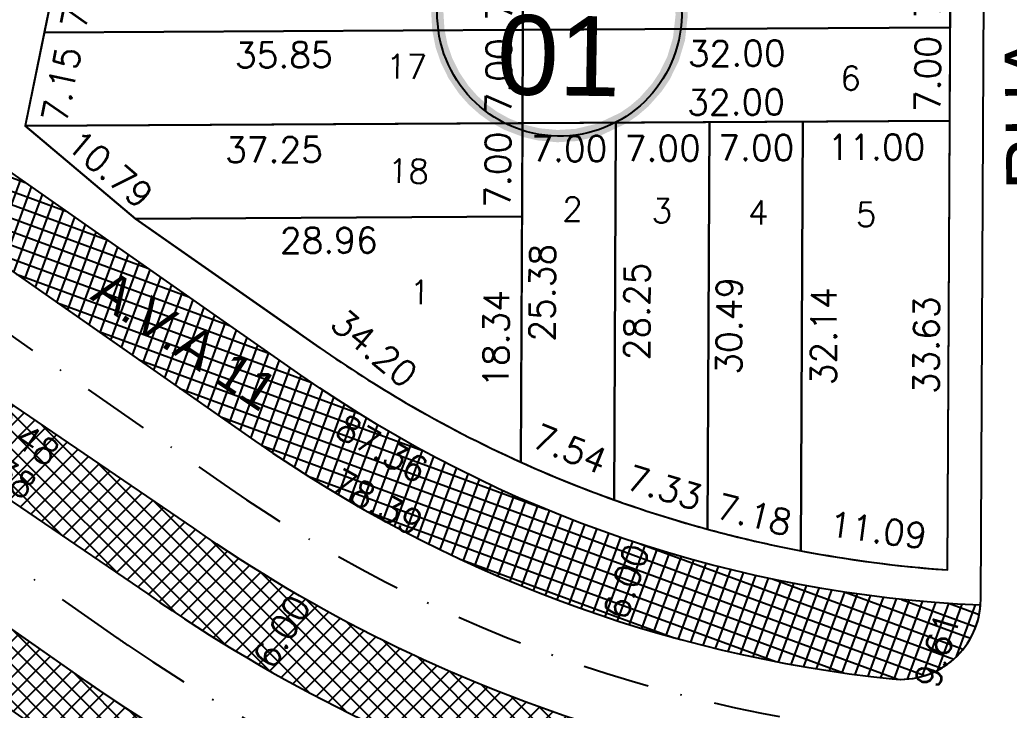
# Model space of a CAD drawing. Header units: millimetres. Extents: x -4430026 to 4783824, y 584 to 9593110.
# Drawn here: x 1673.1 to 1747.2, y 1413.9 to 1465.6 of the extents above; entities that cross this region are included whole.
import ezdxf
from ezdxf.enums import TextEntityAlignment as Align

# ---------------------------------------------------------------- set-up
doc = ezdxf.new("R2010")
doc.units = ezdxf.units.MM
doc.linetypes.add('CONTINUO', pattern=[0])
doc.linetypes.add('DASHDOT', pattern=[1, 0.5, -0.25, 0, -0.25])
for name, color, linetype in [('Bra-Rua Calçadas', 1, 'Continuous'), ('Calçada', 1, 'Continuous'), ('Cota', 8, 'Continuous'), ('EIXO DAS VIAS', 252, 'DASHDOT'), ('Lotes', 2, 'Continuous'), ('Nomes de Ruas', 3, 'Continuous'), ('Numero de lotes', 5, 'Continuous'), ('númeraçãoquadras', 4, 'Continuous'), ('TXT A.VERDES', 7, 'Continuous'), ('Área Verde Alameda etc.', 92, 'Continuous')]:
    doc.layers.add(name, color=color, linetype=linetype)
doc.styles.add('arcad1', font='romans.shx')
doc.styles.add('ARIAL', font='arial.ttf', dxfattribs={"height": 0.25})
doc.styles.add('ROMANS', font='romans.shx')
doc.styles.add('STYLE1', font='sanss___.ttf')
doc.dimstyles.new('BOLA100', dxfattribs={"dimscale": 0, "dimtxt": 1.9, "dimasz": 0.18, "dimexe": 0.18, "dimexo": 0.063, "dimgap": 0, "dimtad": 1, "dimzin": 4, "dimdsep": 46, "dimtxsty": 'ROMANS', "dimcen": 0.09, "dimse1": 1, "dimse2": 1, "dimsd1": 1, "dimsd2": 1, "dimclrt": 256, "dimaunit": 1, "dimadec": 4, "dimazin": 0, "dimtfac": 1.2, "dimtix": 1, "dimtmove": 2, "dimatfit": 3, "dimfxl": 1, "dimtvp": 2, "dimtolj": 1, "dimtzin": 4, "dimarcsym": 0})
pattern_1 = [(44.99999999999992, (-350710.3129513949, -9590084.730252339), (-0.6735192090801856, 0.6735192090801873), []), (134.9999999999999, (-350710.3129513949, -9590084.730252339), (-0.6735192090801873, -0.6735192090801856), [])]

# ---------------------------------------------------------------- blocks, each defined once
blk = doc.blocks.new('*D72')
at = {"layer": 'DEFPOINTS', "color": 0}
for p in [(1710.743519471946, 1464.827762669001), (1742.744834348547, 1465.001116931487), (1742.759991460706, 1462.203103963334)]:
    blk.add_point(p, dxfattribs=at)
at = {"layer": 'Cota', "insert": (1726.754187854275, 1463.066412885628), "char_height": 1.9, "attachment_point": 5, "rotation": 0.3103738515810025, "style": 'ROMANS'}
blk.add_mtext('\\A1;32.00', dxfattribs=at)
blk = doc.blocks.new('*D73')
at = {"layer": 'DEFPOINTS', "color": 0}
for p in [(1710.707514704658, 1457.827464925174), (1717.707802335254, 1457.865386165727), (1717.723424153709, 1454.981588106651)]:
    blk.add_point(p, dxfattribs=at)
at = {"layer": 'Cota', "insert": (1714.21813417026, 1455.912613543909), "char_height": 1.9, "attachment_point": 5, "rotation": 0.3103738515810025, "style": 'ROMANS'}
blk.add_mtext('\\A1;7.00', dxfattribs=at)
blk = doc.blocks.new('*D74')
at = {"layer": 'DEFPOINTS', "color": 0}
for p in [(1717.707802335254, 1457.865386165727), (1724.708089966314, 1457.903307411869), (1724.72371178479, 1455.019509349067)]:
    blk.add_point(p, dxfattribs=at)
at = {"layer": 'Cota', "insert": (1721.218421801093, 1455.950534786323), "char_height": 1.9, "attachment_point": 5, "rotation": 0.3103738515810025, "style": 'ROMANS'}
blk.add_mtext('\\A1;7.00', dxfattribs=at)
blk = doc.blocks.new('*D75')
at = {"layer": 'DEFPOINTS', "color": 0}
for p in [(1724.708089966314, 1457.903307411869), (1731.708377592253, 1457.941228656147), (1731.723999410688, 1455.057430600796)]:
    blk.add_point(p, dxfattribs=at)
at = {"layer": 'Cota', "insert": (1728.218709429558, 1455.988456038066), "char_height": 1.9, "attachment_point": 5, "rotation": 0.3103738515810025, "style": 'ROMANS'}
blk.add_mtext('\\A1;7.00', dxfattribs=at)
blk = doc.blocks.new('*D76')
at = {"layer": 'DEFPOINTS', "color": 0}
for p in [(1731.708377592253, 1457.941228656147), (1742.708829577068, 1458.000819185797), (1742.724451395564, 1455.117021119271)]:
    blk.add_point(p, dxfattribs=at)
at = {"layer": 'Cota', "insert": (1737.219079234994, 1456.037211914148), "char_height": 1.9, "attachment_point": 5, "rotation": 0.3103738515810025, "style": 'ROMANS'}
blk.add_mtext('\\A1;11.00', dxfattribs=at)
blk = doc.blocks.new('*D77')
at = {"layer": 'DEFPOINTS', "color": 0}
for p in [(1742.705897684654, 1458.542048441295), (1710.707514704658, 1457.827464925174), (1742.708829576603, 1458.000819185797)]:
    blk.add_point(p, dxfattribs=at)
at = {"layer": 'Cota', "insert": (1726.700094081034, 1459.405357372438), "char_height": 1.9, "attachment_point": 5, "rotation": 0.31037381994663316, "style": 'ROMANS'}
blk.add_mtext('\\A1;32.00', dxfattribs=at)
blk = doc.blocks.new('*D80')
at = {"layer": 'DEFPOINTS', "color": 0}
for p in [(1674.894780608813, 1464.633566537921), (1710.743519472877, 1464.827762669001), (1710.758347794082, 1462.090444413994)]:
    blk.add_point(p, dxfattribs=at)
at = {"layer": 'Cota', "insert": (1692.82883219447, 1462.943332409909), "char_height": 1.9, "attachment_point": 5, "rotation": 0.31037381582907436, "style": 'ROMANS'}
blk.add_mtext('\\A1;35.85', dxfattribs=at)
blk = doc.blocks.new('*D81')
at = {"layer": 'DEFPOINTS', "color": 0}
for p in [(1673.461643150995, 1457.625700382564), (1710.707514706055, 1457.827464925174), (1710.722876553613, 1454.991657435943)]:
    blk.add_point(p, dxfattribs=at)
at = {"layer": 'Cota', "insert": (1692.094794608329, 1455.840761226092), "char_height": 1.9, "attachment_point": 5, "rotation": 0.3103738263559088, "style": 'ROMANS'}
blk.add_mtext('\\A1;37.25', dxfattribs=at)
blk = doc.blocks.new('*D82')
at = {"layer": 'DEFPOINTS', "color": 0}
for p in [(1681.712207941326, 1450.670291798238), (1710.671509942027, 1450.827167177621), (1710.685862374852, 1448.177698291887)]:
    blk.add_point(p, dxfattribs=at)
at = {"layer": 'Cota', "insert": (1696.201065206827, 1449.04924666365), "char_height": 1.9, "attachment_point": 5, "rotation": 0.3103738214802457, "style": 'ROMANS'}
blk.add_mtext('\\A1;28.96', dxfattribs=at)
blk = doc.blocks.new('*D83')
at = {"layer": 'DEFPOINTS', "color": 0}
for p in [(1709.770642659712, 1450.835938455479), (1710.671509938302, 1450.827167172034), (1710.492902843735, 1432.483068702791)]:
    blk.add_point(p, dxfattribs=at)
at = {"layer": 'Cota', "insert": (1708.731384138846, 1441.673138446056), "char_height": 1.9, "attachment_point": 5, "rotation": 89.44215795768821, "style": 'ROMANS'}
blk.add_mtext('\\A1;18.34', dxfattribs=at)
blk = doc.blocks.new('*D84')
at = {"layer": 'DEFPOINTS', "color": 0}
for p in [(1709.838797925022, 1457.83592317578), (1710.707514705124, 1457.827464925174), (1710.671509940164, 1450.827167177621)]:
    blk.add_point(p, dxfattribs=at)
at = {"layer": 'Cota', "insert": (1708.854765317448, 1454.34518004381), "char_height": 1.9, "attachment_point": 5, "rotation": 89.44215795087526, "style": 'ROMANS'}
blk.add_mtext('\\A1;7.00', dxfattribs=at)
blk = doc.blocks.new('*D85')
at = {"layer": 'DEFPOINTS', "color": 0}
for p in [(1709.906953194639, 1464.835907886619), (1710.743519471946, 1464.827762669001), (1710.707514706055, 1457.827464925174)]:
    blk.add_point(p, dxfattribs=at)
at = {"layer": 'Cota', "insert": (1708.922920587083, 1461.345164756507), "char_height": 1.9, "attachment_point": 5, "rotation": 89.44215795087526, "style": 'ROMANS'}
blk.add_mtext('\\A1;7.00', dxfattribs=at)
blk = doc.blocks.new('*D86')
at = {"layer": 'DEFPOINTS', "color": 0}
for p in [(1709.975108466042, 1471.835892603046), (1710.77952424063, 1471.828060418416), (1710.743519472877, 1464.827762669001)]:
    blk.add_point(p, dxfattribs=at)
at = {"layer": 'Cota', "insert": (1708.991075858458, 1468.345149470131), "char_height": 1.9, "attachment_point": 5, "rotation": 89.44215795087526, "style": 'ROMANS'}
blk.add_mtext('\\A1;7.00', dxfattribs=at)
blk = doc.blocks.new('*D88')
at = {"layer": 'DEFPOINTS', "color": 0}
for p in [(1674.894780608813, 1464.633566537921), (1677.82221998168, 1464.034893143233), (1673.461643150995, 1457.625700382564)]:
    blk.add_point(p, dxfattribs=at)
at = {"layer": 'Cota', "insert": (1676.174914513534, 1460.721299557605), "char_height": 1.9, "attachment_point": 5, "rotation": 78.44214275198344, "style": 'ROMANS'}
blk.add_mtext('\\A1;7.15', dxfattribs=at)
blk = doc.blocks.new('*D89')
at = {"layer": 'DEFPOINTS', "color": 0}
for p in [(1676.327918066165, 1471.641432687689), (1679.255357444703, 1471.042759291541), (1674.894780608813, 1464.633566537921)]:
    blk.add_point(p, dxfattribs=at)
at = {"layer": 'Cota', "insert": (1677.608051976788, 1467.729165708803), "char_height": 1.9, "attachment_point": 5, "rotation": 78.4421427463405, "style": 'ROMANS'}
blk.add_mtext('\\A1;7.15', dxfattribs=at)
blk = doc.blocks.new('*D97')
at = {"layer": 'DEFPOINTS', "color": 0}
for p in [(1741.984090267189, 1458.004546747761), (1742.708829581725, 1458.000819182072), (1742.535840587212, 1424.367092574064)]:
    blk.add_point(p, dxfattribs=at)
at = {"layer": 'Cota', "insert": (1740.947608335206, 1441.192569532446), "char_height": 1.9, "attachment_point": 5, "rotation": 89.70531211109551, "style": 'ROMANS'}
blk.add_mtext('\\A1;33.63', dxfattribs=at)
blk = doc.blocks.new('*D98')
at = {"layer": 'DEFPOINTS', "color": 0}
for p in [(1742.020095036369, 1465.004844499383), (1742.744834349478, 1465.00111693335), (1742.708829581725, 1458.000819183935)]:
    blk.add_point(p, dxfattribs=at)
at = {"layer": 'Cota', "insert": (1741.052105216759, 1461.50958171383), "char_height": 1.9, "attachment_point": 5, "rotation": 89.70531208331552, "style": 'ROMANS'}
blk.add_mtext('\\A1;7.00', dxfattribs=at)
blk = doc.blocks.new('*D99')
at = {"layer": 'DEFPOINTS', "color": 0}
for p in [(1742.056099798176, 1472.005142246947), (1742.780839113506, 1472.001414680903), (1742.744834348547, 1465.001116931487)]:
    blk.add_point(p, dxfattribs=at)
at = {"layer": 'Cota', "insert": (1741.088109978566, 1468.509879461401), "char_height": 1.9, "attachment_point": 5, "rotation": 89.70531208331552, "style": 'ROMANS'}
blk.add_mtext('\\A1;7.00', dxfattribs=at)
blk = doc.blocks.new('*D101')
at = {"layer": 'DEFPOINTS', "color": 0}
for p in [(1731.708377595047, 1457.941228658009), (1734.297394995805, 1457.927912514429), (1731.543068930028, 1425.800766395453)]:
    blk.add_point(p, dxfattribs=at)
at = {"layer": 'Cota', "insert": (1733.264753228571, 1441.862567472011), "char_height": 1.9, "attachment_point": 5, "rotation": 89.70531210074998, "style": 'ROMANS'}
blk.add_mtext('\\A1;32.14', dxfattribs=at)
blk = doc.blocks.new('*D102')
at = {"layer": 'DEFPOINTS', "color": 0}
for p in [(1724.708089967712, 1457.903307411869), (1727.205886009772, 1457.890460449217), (1724.551297477434, 1427.418618364308)]:
    blk.add_point(p, dxfattribs=at)
at = {"layer": 'Cota', "insert": (1726.177502329907, 1442.653002014168), "char_height": 1.9, "attachment_point": 5, "rotation": 89.70531210853565, "style": 'ROMANS'}
blk.add_mtext('\\A1;30.49', dxfattribs=at)
blk = doc.blocks.new('*D103')
at = {"layer": 'DEFPOINTS', "color": 0}
for p in [(1717.70780233665, 1457.865386165727), (1720.300476878399, 1457.852051212676), (1717.562520157533, 1429.618612013806)]:
    blk.add_point(p, dxfattribs=at)
at = {"layer": 'Cota', "insert": (1719.277848354115, 1443.733550225438), "char_height": 1.9, "attachment_point": 5, "rotation": 89.70531210900434, "style": 'ROMANS'}
blk.add_mtext('\\A1;28.25', dxfattribs=at)
blk = doc.blocks.new('*D104')
at = {"layer": 'DEFPOINTS', "color": 0}
for p in [(1710.707514704658, 1457.827464925174), (1713.20469121214, 1457.814621149386), (1710.576964567403, 1432.44499631231)]:
    blk.add_point(p, dxfattribs=at)
at = {"layer": 'Cota', "insert": (1712.189428708786, 1445.128272931533), "char_height": 1.9, "attachment_point": 5, "rotation": 89.70531211770646, "style": 'ROMANS'}
blk.add_mtext('\\A1;25.38', dxfattribs=at)
blk = doc.blocks.new('*D105')
at = {"layer": 'DEFPOINTS', "color": 0}
for p in [(1673.461643152858, 1457.625700384427), (1682.773976249632, 1451.929770390972), (1681.712207941326, 1450.670291798238)]:
    blk.add_point(p, dxfattribs=at)
at = {"layer": 'Cota', "insert": (1679.807537402363, 1454.399228300948), "char_height": 1.9, "attachment_point": 5, "rotation": 319.86837055021545, "style": 'ROMANS'}
blk.add_mtext('\\A1;10.79', dxfattribs=at)
blk = doc.blocks.new('*D4198')
at = {"layer": 'DEFPOINTS', "color": 0}
for p in [(1652.997362383163, 1424.379459051464), (1675.285856740071, 1408.813617399011), (1673.709091567196, 1406.55587108227)]:
    blk.add_point(p, dxfattribs=at)
at = {"layer": 'Cota', "insert": (1663.10878654591, 1415.117654495642), "char_height": 1.9, "attachment_point": 5, "rotation": 325.0703168434239, "style": 'ROMANS'}
blk.add_mtext('\\A1;27.19', dxfattribs=at)
blk = doc.blocks.new('*D7457')
at = {"layer": 'DEFPOINTS', "color": 0}
for p in [(1660.886980124154, 1444.64048292679), (1686.084278766868, 1427.481619704563), (1684.747208828132, 1425.518170837573)]:
    blk.add_point(p, dxfattribs=at)
at = {"layer": 'Cota', "insert": (1672.683280253843, 1434.882824533612), "char_height": 1.9, "attachment_point": 5, "rotation": 325.74590911509273, "style": 'ROMANS'}
blk.add_mtext('\\A1;30.48', dxfattribs=at)
blk = doc.blocks.new('*D7458')
at = {"layer": 'DEFPOINTS', "color": 0}
for p in [(1657.532671197654, 1439.663350919311), (1682.985658166517, 1423.06223519575), (1682.646510766224, 1422.564125305091)]:
    blk.add_point(p, dxfattribs=at)
at = {"layer": 'Cota', "insert": (1670.963399237001, 1432.397110869916), "char_height": 1.9, "attachment_point": 5, "rotation": 325.7502791995325, "style": 'ROMANS'}
blk.add_mtext('\\A1;30.38', dxfattribs=at)
blk = doc.blocks.new('*D7475')
at = {"layer": 'DEFPOINTS', "color": 0}
for p in [(1693.749955696723, 1422.581684959712), (1694.996587607539, 1421.855638392108), (1690.730315529187, 1417.39692139219)]:
    blk.add_point(p, dxfattribs=at)
at = {"layer": 'Cota', "insert": (1692.665846625495, 1419.74136630159), "char_height": 1.9, "attachment_point": 5, "rotation": 59.783198826567116, "style": 'ROMANS'}
blk.add_mtext('\\A1;6.00', dxfattribs=at)
blk = doc.blocks.new('*D7387')
at = {"layer": 'DEFPOINTS', "color": 0}
for p in [(1648.958582157606, 1430.253261253286), (1649.210665437035, 1430.613849671441), (1675.248503335622, 1411.874275093947)]:
    blk.add_point(p, dxfattribs=at)
at = {"layer": 'Cota', "insert": (1662.899938935801, 1422.202960121348), "char_height": 1.9, "attachment_point": 5, "rotation": 325.04303848659004, "style": 'ROMANS'}
blk.add_mtext('\\A1;32.08', dxfattribs=at)
blk = doc.blocks.new('*D7388')
at = {"layer": 'DEFPOINTS', "color": 0}
for p in [(1655.081035918427, 1432.073786839891), (1653.816124627287, 1430.264416867556), (1678.062820094974, 1416.007466109518)]:
    blk.add_point(p, dxfattribs=at)
at = {"layer": 'Cota', "insert": (1665.851329982236, 1423.009859782429), "char_height": 1.9, "attachment_point": 5, "rotation": 325.0430122217839, "style": 'ROMANS'}
blk.add_mtext('\\A1;28.04', dxfattribs=at)
blk = doc.blocks.new('*D7581')
at = {"layer": 'DEFPOINTS', "color": 0}
for p in [(1719.806629024516, 1426.21735429683), (1717.975166740781, 1420.503708682147), (1718.46096664481, 1420.347989503592)]:
    blk.add_point(p, dxfattribs=at)
at = {"layer": 'Cota', "insert": (1718.472037234876, 1423.494793837956), "char_height": 1.9, "attachment_point": 5, "rotation": 72.22717316021433, "style": 'ROMANS'}
blk.add_mtext('\\A1;6.00', dxfattribs=at)
blk = doc.blocks.new('NUM_quadra')
at = {"color": 6, "const_width": 0.02}
blk.add_lwpolyline([(-0.0133520432061038, 0.1995538096409646), (-0.03396137207856104, 0.197095472313652), (-0.0578817124285985, 0.1914411329007772), (-0.07790545024554181, 0.1842029880920486), (-0.0980839678893761, 0.1742972611462264), (-0.1207629871017981, 0.1594249069193736), (-0.1377379490426744, 0.1450112319564166), (-0.1520556984439002, 0.1299194541657934), (-0.1625180437624446, 0.1165670856272393), (-0.1764344977441241, 0.09418528550563855), (-0.1852438537613963, 0.07539704665055813), (-0.1940684209960429, 0.04834716095183544), (-0.1985176143253418, 0.02430548914494118), (-0.2, 2.449293598294707e-17), (-0.1977479207858246, -0.02992924698156066), (-0.1921041628016216, -0.05564162681201971), (-0.1838936225002688, -0.07863291679524947), (-0.1712831141684111, -0.1032574200760946), (-0.1545538230998021, -0.126937448238237), (-0.1388948904680539, -0.143903472514972), (-0.1218702926523065, -0.1585800484576833), (-0.1045798103362554, -0.1704789232428245), (-0.08309400008057272, -0.1819213762882465), (-0.05305444697320133, -0.1928347107145593), (-0.03024527360995229, -0.1976998316242559), (-3.673940397442059e-17, -0.2), (0.03093315800827364, -0.1975933696651666), (0.06772550614199915, -0.1881841008635162), (0.1069104891608479, -0.1690270608730692), (0.1240420910364873, -0.1568870920480579), (0.1407237443089076, -0.1421155437933556), (0.1613804970022024, -0.118136934052489), (0.1736687274357323, -0.09919260612995974), (0.1869657857282061, -0.0710196801389201), (0.1962420223455323, -0.03858845249210724), (0.2, 0), (0.1989460999390915, 0.02050486086334195), (0.1943382022861565, 0.04725106487884616), (0.1870936531840374, 0.07068214016462095), (0.1741307933804454, 0.09837919900414235), (0.1635485483198982, 0.1151167769808291), (0.147166134549038, 0.1354331157505226), (0.1285083774114599, 0.1532501123493023), (0.1062576314788641, 0.1694382358043837), (0.07819320380287934, 0.1840810225934259), (0.05327206202334694, 0.1927747063485785), (0.02666753040880443, 0.1982141337591634), (1.224646799147353e-17, 0.2)], close=True, dxfattribs=at)
blk.add_circle((0, 0), 0.2)
at = {"color": 3, "insert": (-0.1114319926046001, 0.1285282569724242), "char_height": 0.038, "width": 0.2663, "attachment_point": 1, "style": 'STYLE1'}
blk.add_mtext('\\fArial|b0|i0|c0|p34;QUADRA', dxfattribs=at)
at = {"color": 3, "style": 'STYLE1'}
blk.add_attdef('00', text='', height=0.13, dxfattribs=at).set_placement((-2.886579864025407e-15, -0.1334628551621867), align=Align.CENTER)

msp = doc.modelspace()

# ---------------------------------------------------------------- hatches: boundary and pattern name
at = {"layer": 'Área Verde Alameda etc.'}
h = msp.add_hatch(dxfattribs=at)
h.set_pattern_fill('ANSI37', color=256, scale=0.3, angle=24.82082076021936, style=0)
h.set_pattern_definition([(69.82082076021932, (-350710.3129513949, -9590084.730252339), (-0.8940340631347666, 0.3285716724776191), []), (159.8208207602193, (-350710.3129513949, -9590084.730252339), (-0.3285716724776191, -0.8940340631347666), [])])
edge = h.paths.add_edge_path()
edge.add_line((1694.105737185908, 1438.955773519401), (1667.145354577211, 1457.803490135867))
edge.add_line((1667.145354577211, 1457.803490135867), (1667.057241896038, 1457.670012662236))
edge.add_arc((1672.064595699181, 1454.36450091568), 6.000000001372213, 146.5699427168968, 165.3685021744899)
edge.add_arc((1672.064595696504, 1454.364500921268), 5.999999997544409, 165.3685022196616, 235.0430122543)
edge.add_line((1668.626827699934, 1449.447006519933), (1690.667969427874, 1434.038278913174))
edge.add_arc((1749.110025431308, 1517.63568372098), 102.0000000024937, 235.0430122210719, 263.9695042585673)
edge.add_arc((1739.024478185444, 1422.166936282117), 5.999999998254796, 263.9695042597226, 355.7602891120761)
edge.add_arc((1749.110025458083, 1517.635683737744), 96.00000000164012, 235.04301202488568, 267.5510735609337, ccw=False)
h = msp.add_hatch(dxfattribs=at)
h.set_pattern_fill('ANSI37', color=256, scale=0.3, style=0)
h.set_pattern_definition(pattern_1)
h.paths.add_polyline_path([(1868.937994641123, 1405.017888806809, 0.4142135627072197), (1866.948307597415, 1407.028148857925), (1748.544267762032, 1407.637138644282, -0.1524066605836103), (1686.084278766868, 1427.481619704563), (1660.886980122117, 1444.640482928653, 0.418432284463688), (1658.09213429432, 1444.089221041698), (1656.989155056001, 1442.418373147074, 0.4100296613937628), (1657.532671196781, 1439.66335091931), (1682.646510766224, 1422.56412530509, 0.1524066605922072), (1748.513408275076, 1401.637218002279), (1866.917448089504, 1401.028228225235, 0.4142135620161948), (1868.927708136254, 1403.017915263821)])
h = msp.add_hatch(dxfattribs=at)
h.set_pattern_fill('ANSI37', color=256, scale=0.3, style=0)
h.set_pattern_definition(pattern_1)
h.paths.add_polyline_path([(1862.876354981783, 1393.048907043461), (1819.876923725811, 1393.270066849936), (1799.87718825821, 1393.372931871612), (1748.472262261888, 1393.637323821012, -0.1524066605605247), (1678.062820088106, 1416.007466115106), (1655.08103591639, 1432.073786841754, 0.1517553588462986), (1652.819948629813, 1432.795338982765, 0.254016527478986), (1649.450954710936, 1430.999131724287), (1648.958582157606, 1430.253261253286), (1675.198013431729, 1411.909554112751), (1675.248503335622, 1411.874275093947, 0.1522845216259291), (1748.44654602917, 1388.63738994864), (1799.851472001859, 1388.372998004828), (1819.851207471324, 1388.270132979427), (1868.766640259289, 1388.018545290504, 0.07521419004285378), (1868.214877013919, 1389.726623771761, 0.2829738576311884)])

# ---------------------------------------------------------------- linework, layer by layer
at = {"layer": 'Bra-Rua Calçadas'}
for points in [[(1694.105737185908, 1438.955773519401), (1667.145354577211, 1457.803490135867), (1667.057241896038, 1457.670012662236, 0.08220863771943447), (1666.259172988926, 1455.880108771894, 0.3137380802439681), (1668.626827699934, 1449.447006519933), (1690.667969427874, 1434.038278913174, 0.1268901514778128), (1738.394131482915, 1416.200139569167, 0.4233978794308735), (1745.008059047965, 1421.723359858666, -0.1428021659414282)], [(1686.084278766868, 1427.481619704563), (1660.886980124154, 1444.64048292679, 0.4184322849085605), (1658.092134293971, 1444.089221041698), (1656.989155054895, 1442.418373145212, 0.4100296612641131), (1657.532671197654, 1439.66335091931), (1682.646510766224, 1422.56412530509, 0.1524066606427529), (1748.513408298009, 1401.637218002279), (1866.917448087466, 1401.028228225235, 0.4142135627298129), (1868.927708136254, 1403.017915267546), (1868.937994641123, 1405.017888812397, 0.414213562016377), (1866.948307596484, 1407.028148857925), (1748.544267787469, 1407.637138644282, -0.1524066606427529)], [(1678.062820094974, 1416.007466109518), (1655.081035918427, 1432.073786839891, 0.1517553590051152), (1652.819948629813, 1432.795338982765, 0.2540165283218662), (1649.450954703951, 1430.999131713111), (1648.958582157606, 1430.253261253286), (1675.198013431729, 1411.909554112751), (1675.248503335622, 1411.874275093947, 0.1522845215890261), (1748.446546010544, 1388.63738994864), (1799.851472001859, 1388.372998004828), (1819.851207471324, 1388.270132979427), (1868.766640259289, 1388.018545290504, 0.07521419004285378), (1868.214877013919, 1389.726623771761, 0.2829738575366266), (1862.876354983879, 1393.048907043461), (1819.876923725811, 1393.270066849936), (1799.87718825821, 1393.372931871612), (1748.47226226736, 1393.637323821012, -0.1524066605544386)]]:
    msp.add_lwpolyline(points, format="xyb", close=True, dxfattribs=at)
at = {"layer": 'Calçada', "lineweight": -3}
for p, q in [((1745.024398825468, 1422.136076776359), (1745.391202008688, 1493.452509064276)), ((1745.024398825468, 1422.136076776359), (1745.391202008688, 1493.452509064276)), ((1745.024398825468, 1422.136076776359), (1745.391202010085, 1493.452509066139)), ((1745.024398825468, 1422.136076776359), (1745.391202010085, 1493.452509066139)), ((1742.535840584302, 1424.367092577789), (1742.888636147474, 1492.960065636832)), ((1668.626827699934, 1449.447006519933), (1690.66796943253, 1434.038278909449)), ((1668.626827699934, 1449.447006519933), (1690.66796943253, 1434.038278909449)), ((1678.062820099165, 1416.007466107656), (1655.081035917961, 1432.073786838029)), ((1678.062820100096, 1416.007466107656), (1655.081035917961, 1432.073786838029))]:
    msp.add_line(p, q, dxfattribs=at)
for centre, radius, start, end in [((1749.110025427175, 1517.635683715392), 102.0000000000008, 235.0430121488498, 263.9695042766486), ((1749.110025427175, 1517.635683715392), 102.0000000000007, 235.0430121488498, 263.9695042766486), ((1749.110025427175, 1517.635683715392), 102.0000000000008, 235.0430121488498, 263.9695042766486), ((1749.110025427175, 1517.635683715392), 102.0000000000007, 235.0430121488498, 263.9695042766486), ((1739.024478184861, 1422.16693628398), 5.999999999999997, 263.9695042766486, 359.7053122167324), ((1739.024478184861, 1422.16693628398), 6.000000000001609, 263.9695042766486, 359.7053122167324), ((1739.024478185793, 1422.16693628398), 5.999999999999997, 263.9695042766486, 359.7053122167324), ((1739.024478185793, 1422.16693628398), 6.000000000001609, 263.9695042766486, 359.7053122167324), ((1749.110025427175, 1517.635683715392), 123.9999999999987, 235.0430121488498, 269.7053121366771), ((1749.110025427175, 1517.635683715392), 124.0000000000028, 235.0430121488498, 269.7053121366771), ((1749.110025427175, 1517.635683715392), 123.9999999999987, 235.0430121488498, 269.7053121366771), ((1749.110025427175, 1517.635683715392), 124.0000000000028, 235.0430121488498, 269.7053121366771)]:
    msp.add_arc(centre, radius, start, end, dxfattribs=at)
at = {"layer": 'EIXO DAS VIAS', "ltscale": 10, "elevation": 103.7075370668876}
msp.add_lwpolyline([(1661.634211385493, 1449.454935878564), (1688.376124099699, 1430.759949306075)], dxfattribs=at)
for points in [[(1681.155578403605, 1418.73071352211, -0.002030139274884895), (1680.354665431996, 1419.285795707304), (1653.918610986193, 1437.766960013706)], [(1688.376124099699, 1430.759949306075, 0.15240666054913), (1748.564840791618, 1411.637085733984), (1748.570446631276, 1411.637056905825)], [(1748.492835273837, 1397.637270906989, -0.1503270498003505), (1681.156722926871, 1418.729927167345)]]:
    msp.add_lwpolyline(points, format="xyb", dxfattribs=at)
at = {"layer": 'Lotes', "lineweight": -3, "ltscale": 10}
for p, q in [((1710.576964567752, 1432.444996312309), (1710.908112692052, 1496.829123802532)), ((1742.744834348896, 1465.001116931487), (1674.894780609162, 1464.633566537921)), ((1742.708829582074, 1458.000819183935), (1673.461643153207, 1457.625700384427)), ((1717.562520159279, 1429.618612013806), (1717.707802337, 1457.865386165727)), ((1724.551297477783, 1427.418618364308), (1724.70808996806, 1457.903307411868)), ((1731.543068931309, 1425.800766397316), (1731.708377593533, 1457.941228656147)), ((1710.671509940514, 1450.827167177622), (1681.71220794866, 1450.670291796375))]:
    msp.add_line(p, q, dxfattribs=at)
at = {"layer": 'Lotes', "lineweight": -3}
for p, q in [((1678.706944315565, 1483.274578874979), (1673.461643153207, 1457.625700384427)), ((1695.538140763865, 1441.004729308237), (1681.712207947729, 1450.670291796375)), ((1681.712207947263, 1450.670291796375), (1693.906557000113, 1442.145352153156))]:
    msp.add_line(p, q, dxfattribs=at)
at = {"layer": 'Lotes', "linetype": 'CONTINUO', "lineweight": -3}
msp.add_line((1681.712207947263, 1450.670291796375), (1693.906557000113, 1442.145352153156), dxfattribs=at)
at = {"layer": 'Lotes'}
for points in [[(1710.779524240514, 1471.828060418416), (1703.77923661085, 1471.790139176), (1696.778948982117, 1471.752217929859), (1689.778661355713, 1471.714296683718), (1676.327918066514, 1471.641432687689), (1674.894780609162, 1464.633566537921), (1710.743519473226, 1464.827762669001)], [(1742.780839113389, 1472.001414679039), (1710.779524240514, 1471.828060418416), (1710.743519473692, 1464.827762669001), (1742.744834346568, 1465.001116935212)], [(1710.743519473226, 1464.827762669001), (1674.894780609162, 1464.633566537921), (1673.461643152275, 1457.625700382564), (1710.707514705473, 1457.827464925174)], [(1742.744834348896, 1465.001116931487), (1710.743519473226, 1464.827762669001), (1710.707514706404, 1457.827464925174), (1742.708829578349, 1458.000819185797)], [(1710.707514706404, 1457.827464925174), (1673.461643151344, 1457.625700382564), (1681.712207941675, 1450.670291798238), (1710.671509939582, 1450.827167175759)]]:
    msp.add_lwpolyline(points, close=True, dxfattribs=at)
msp.add_lwpolyline([(1681.7122079454, 1450.670291794513), (1673.461643152275, 1457.625700382564)], dxfattribs=at)
for points in [[(1717.707802337, 1457.865386165727), (1710.707514706404, 1457.827464925174), (1710.576964567752, 1432.444996312309, 0.02015705689644091), (1717.562520157882, 1429.618612013806)], [(1724.708089966663, 1457.903307411868), (1717.707802336068, 1457.865386165727), (1717.562520157882, 1429.618612013806, 0.005157550504750428), (1719.384898267092, 1428.986561806921, 0.01443906801519599), (1724.551297476852, 1427.418618362446)], [(1731.708377590274, 1457.94122865801), (1724.708089967595, 1457.903307411868), (1724.551297476852, 1427.418618362446, 0.01112096814423745), (1728.587305792944, 1426.415795652244, 0.008072911549938595), (1731.543068930378, 1425.800766395454)], [(1742.708829578349, 1458.000819185797), (1731.708377589342, 1457.94122865801), (1731.543068930378, 1425.800766395454, 0.02966744492152331), (1742.535840583836, 1424.367092574064)], [(1710.671509938651, 1450.827167175759), (1681.712207946332, 1450.670291796375), (1695.538140762003, 1441.004729306374, 0.02053176239998109), (1702.004176441451, 1436.868803184528, 0.02581104602271452), (1710.576964567752, 1432.444996312309)]]:
    msp.add_lwpolyline(points, format="xyb", close=True, dxfattribs=at)
at = {"layer": 'Lotes', "linetype": 'CONTINUO', "lineweight": -3}
for centre, radius, start, end in [((1749.110025420656, 1517.635683709804), 93.49999999152202, 235.0430122537304, 239.7478844972375), ((1749.110025426244, 1517.63568372098), 93.50000000331787, 239.7478844972375, 245.605478274719), ((1749.110025437885, 1517.635683726568), 93.50000001380437, 245.605478274719, 251.4630720555325), ((1749.110025404823, 1517.635683706079), 93.49999998210212, 251.4630720555325, 257.3206658740748), ((1749.110025429503, 1517.63568372098), 93.50000000465202, 257.3206658740748, 265.9680844568485)]:
    msp.add_arc(centre, radius, start, end, dxfattribs=at)
at = {"layer": 'Área Verde Alameda etc.'}
for points in [[(1694.105737185908, 1438.955773519401), (1667.145354577211, 1457.803490135867), (1667.057241896038, 1457.670012662236, 0.08220863771943447), (1666.259172988926, 1455.880108771894, 0.3137380802439681), (1668.626827699934, 1449.447006519933), (1690.667969427874, 1434.038278913174, 0.1268901514778128), (1738.394131482915, 1416.200139569167, 0.4233978794308735), (1745.008059047965, 1421.723359858666, -0.1428021659414282)], [(1686.084278766868, 1427.481619704563), (1660.886980124154, 1444.64048292679, 0.4184322849085605), (1658.092134293971, 1444.089221041698), (1656.989155054895, 1442.418373145212, 0.4100296612641131), (1657.532671197654, 1439.66335091931), (1682.646510766224, 1422.56412530509, 0.1524066606427529), (1748.513408298009, 1401.637218002279), (1866.917448087466, 1401.028228225235, 0.4142135627298129), (1868.927708136254, 1403.017915267546), (1868.937994641123, 1405.017888812397, 0.414213562016377), (1866.948307596484, 1407.028148857925), (1748.544267787469, 1407.637138644282, -0.1524066606427529)], [(1678.062820094974, 1416.007466109518), (1655.081035918427, 1432.073786839891, 0.1517553590051152), (1652.819948629813, 1432.795338982765, 0.2540165283218662), (1649.450954703951, 1430.999131713111), (1648.958582157606, 1430.253261253286), (1675.198013431729, 1411.909554112751), (1675.248503335622, 1411.874275093947, 0.1522845215890261), (1748.446546010544, 1388.63738994864), (1799.851472001859, 1388.372998004828), (1819.851207471324, 1388.270132979427), (1868.766640259289, 1388.018545290504, 0.07521419004285378), (1868.214877013919, 1389.726623771761, 0.2829738575366266), (1862.876354983879, 1393.048907043461), (1819.876923725811, 1393.270066849936), (1799.87718825821, 1393.372931871612), (1748.47226226736, 1393.637323821012, -0.1524066605544386)]]:
    msp.add_lwpolyline(points, format="xyb", close=True, dxfattribs=at)

# ---------------------------------------------------------------- block references
at = {"layer": 'númeraçãoquadras', "linetype": 'ByBlock', "extrusion": (0.08441109911141861, -0.001452856403118583, 0.996429955167484)}
ref = msp.add_blockref('NUM_quadra', (1495.316208696116, -1673.149519696107, 246.5842918516122), dxfattribs=dict(at, xscale=45.93175888075766, yscale=45.93175888024863, zscale=45.93175853019476, rotation=270.0385460294471))
ref.add_attrib('00', '01', dxfattribs={"layer": '0', "color": 3, "extrusion": (0.08441109911141861, -0.001452856403118583, 0.996429955167484), "height": 5.971128608923882, "rotation": 270.0385460324998, "style": 'STYLE1'}).set_placement((1489.18602973681, -1673.153643802874, 246.5842918516944), align=Align.CENTER)

# ---------------------------------------------------------------- texts
at = {"layer": 'Cota', "attachment_point": 5, "style": 'ROMANS'}
for s, insert, char_height, rotation in [('\\A1;34.20', (1699.605375644272, 1440.973257131923), 1.899999999999999, 319.8683705489196), ('\\A1;87.36', (1700.182661072804, 1433.447239093531), 1.9, 329.8363514255125), ('\\A1;7.54', (1714.252791733934, 1433.430918367628), 1.899999999999999, 337.97154320627095), ('\\A1;78.39', (1699.816208415652, 1429.435375375722), 1.9, 330.7998362358104), ('\\A1;7.33', (1721.332691564678, 1430.530020153199), 1.899999999999999, 343.1175524078402), ('\\A1;7.18', (1728.051460574834, 1428.503852903892), 1.899999999999999, 346.0463492981183), ('\\A1;11.09', (1737.33475109561, 1427.348130147953), 1.899999999999999, 352.5694425663081), ('\\A1;9.61', (1741.767090592055, 1418.358790025164), 1.9, 72.73686295084379)]:
    msp.add_mtext(s, dxfattribs=dict(at, insert=insert, char_height=char_height, rotation=rotation))
at = {"layer": 'Nomes de Ruas', "extrusion": (-0.01839292713072872, -0.08466856885207373, 0.9962393957679576), "style": 'ARIAL'}
msp.add_text('RUA 3  .', height=4, rotation=102.9674616949892, dxfattribs=at).set_placement((1398.315933381825, 1794.570797733043, -154.5740185527438), align=Align.MIDDLE_CENTER)
at = {"layer": 'Numero de lotes', "style": 'arcad1'}
for s, p in [('17', (1702.027378156652, 1462.071774683941, 103.7075370668876)), ('6', (1735.280264690855, 1461.204494291965, 103.7075370668876)), ('18', (1702.16179995645, 1454.237726189245, 103.7075370668876)), ('2', (1714.452172255014, 1451.390121057678, 103.7075370668876)), ('3', (1721.152479231228, 1451.270288499121, 103.7075370668876)), ('4', (1728.358458933757, 1451.141412165065, 103.7075370668876)), ('5', (1736.449381833301, 1450.996708944489, 103.7075370668876)), ('1', (1703.028238102665, 1445.162959262777, 103.7075370668876))]:
    msp.add_text(s, height=1.799999999999999, rotation=358.9753949972398, dxfattribs=at).set_placement(p, align=Align.MIDDLE_CENTER)
at = {"layer": 'TXT A.VERDES', "linetype": 'CONTINUO', "insert": (1679.79577961621, 1447.037192700479, 103.7075370668876), "char_height": 2.799999999999998, "width": 43.98267497603157, "attachment_point": 1, "rotation": 326.3372202583431, "style": 'arcad1'}
msp.add_mtext('{\\fArial|b0|i0|c0|p34;A.V.A 11}', dxfattribs=at)

# ---------------------------------------------------------------- dimensions: what is measured, and where the dimension line sits
at = {"layer": 'Cota'}
for base, p1, p2, angle, picture, middle in [((1709.975108466042, 1471.835892603046), (1710.743519472877, 1464.827762669001), (1710.77952424063, 1471.828060418416), 269.4421579508752, '*D86', (1708.991075858458, 1468.345149470131)), ((1742.056099798176, 1472.005142246947), (1742.744834348547, 1465.001116931487), (1742.780839113506, 1472.001414680902), 269.7053120833155, '*D99', (1741.088109978566, 1468.509879461401)), ((1679.255357444703, 1471.042759291541), (1674.894780608813, 1464.633566537921), (1676.327918066165, 1471.641432687689), 258.4421427463405, '*D89', (1677.608051976788, 1467.729165708803)), ((1709.906953194639, 1464.835907886619), (1710.707514706055, 1457.827464925174), (1710.743519471946, 1464.827762669001), 269.4421579508752, '*D85', (1708.922920587083, 1461.345164756507)), ((1742.759991460706, 1462.203103963334), (1710.743519471946, 1464.827762669001), (1742.744834348547, 1465.001116931487), 180.310373851581, '*D72', (1726.754187854275, 1463.066412885628)), ((1742.020095036369, 1465.004844499383), (1742.708829581725, 1458.000819183935), (1742.744834349478, 1465.00111693335), 269.7053120833155, '*D98', (1741.052105216759, 1461.50958171383)), ((1709.838797925022, 1457.83592317578), (1710.671509940164, 1450.827167177622), (1710.707514705124, 1457.827464925174), 269.4421579508752, '*D84', (1708.854765317448, 1454.34518004381)), ((1717.723424153709, 1454.981588106651), (1710.707514704658, 1457.827464925174), (1717.707802335253, 1457.865386165727), 180.310373851581, '*D73', (1714.21813417026, 1455.912613543909)), ((1724.72371178479, 1455.019509349067), (1717.707802335253, 1457.865386165727), (1724.708089966314, 1457.903307411868), 180.310373851581, '*D74', (1721.218421801093, 1455.950534786323)), ((1731.723999410688, 1455.057430600796), (1724.708089966314, 1457.903307411868), (1731.708377592253, 1457.941228656147), 180.310373851581, '*D75', (1728.218709429558, 1455.988456038066)), ((1742.724451395564, 1455.117021119271), (1731.708377592253, 1457.941228656147), (1742.708829577068, 1458.000819185797), 180.310373851581, '*D76', (1737.219079234994, 1456.037211914148))]:
    dim = msp.add_linear_dim(base=base, p1=p1, p2=p2, angle=angle, dimstyle='BOLA100', override={"dimscale": 1}, dxfattribs=at)
    dim.commit()
    dim.dimension.update_dxf_attribs({"geometry": picture, "text_midpoint": middle})
for p1, p2, distance, picture, middle in [((1673.461643150995, 1457.625700382564), (1674.894780608813, 1464.633566537921), -2.988027964279972, '*D88', (1676.174914513534, 1460.721299557605)), ((1674.894780608813, 1464.633566537921), (1710.743519472877, 1464.827762669001), -2.737358417946861, '*D80', (1692.82883219447, 1462.943332409909)), ((1710.707514704658, 1457.827464925174), (1742.708829576603, 1458.000819185797), 0.5412371966129719, '*D77', (1726.700094081034, 1459.405357372438)), ((1673.461643150995, 1457.625700382564), (1710.707514706055, 1457.827464925174), -2.8358490972438983, '*D81', (1692.094794608329, 1455.840761226092)), ((1710.576964567403, 1432.444996312309), (1710.707514704658, 1457.827464925174), -2.49720953708262, '*D104', (1712.189428708786, 1445.128272931533)), ((1717.562520157533, 1429.618612013806), (1717.70780233665, 1457.865386165727), -2.5927088344829317, '*D103', (1719.277848354115, 1443.733550225438)), ((1724.551297477434, 1427.418618364308), (1724.708089967711, 1457.903307411868), -2.4978290798581915, '*D102', (1726.177502329907, 1442.653002014168)), ((1731.543068930028, 1425.800766395454), (1731.708377595047, 1457.94122865801), -2.5890516451216774, '*D101', (1733.264753228571, 1441.862567472011)), ((1742.535840587212, 1424.367092574064), (1742.708829581725, 1458.000819182072), 0.7247489005028499, '*D97', (1740.947608335206, 1441.192569532446)), ((1681.712207941326, 1450.670291798238), (1710.671509942027, 1450.827167177622), -2.6495077597178978, '*D82', (1696.201065206827, 1449.04924666365)), ((1710.492902843735, 1432.483068702791), (1710.671509938302, 1450.827167172034), 0.9009099783261517, '*D83', (1708.731384138846, 1441.673138446056)), ((1660.886980124154, 1444.64048292679), (1686.084278766868, 1427.481619704563), -2.375476262637757, '*D7457', (1672.683280253843, 1434.882824533612)), ((1657.532671197654, 1439.66335091931), (1682.646510766224, 1422.564125305091), 0.6026063576645024, '*D7458', (1670.963399237001, 1432.397110869916)), ((1678.062820094974, 1416.007466109518), (1655.081035918427, 1432.073786839891), 2.2076730444612025, '*D7388', (1665.851329982236, 1423.009859782429)), ((1675.248503335622, 1411.874275093947), (1648.958582157606, 1430.253261253286), -0.4399658930816625, '*D7387', (1662.899938935801, 1422.202960121348)), ((1719.806629024516, 1426.21735429683), (1717.975166740781, 1420.503708682146), 0.5101470467659309, '*D7581', (1718.472037234876, 1423.494793837956)), ((1652.997362383163, 1424.379459051464), (1675.285856740071, 1408.813617399011), -2.75383493353347, '*D4198', (1663.10878654591, 1415.117654495642)), ((1690.730315529188, 1417.39692139219), (1693.749955696723, 1422.581684959712), -1.4426485155415505, '*D7475', (1692.665846625495, 1419.74136630159))]:
    dim = msp.add_aligned_dim(p1=p1, p2=p2, distance=distance, dimstyle='BOLA100', override={"dimscale": 1}, dxfattribs=at)
    dim.commit()
    dim.dimension.update_dxf_attribs({"geometry": picture, "text_midpoint": middle})
dim = msp.add_linear_dim(base=(1682.773976249632, 1451.929770390972), p1=(1673.461643152858, 1457.625700384427), p2=(1681.712207941326, 1450.670291798238), angle=319.86837055021465, dimstyle='BOLA100', override={"dimscale": 1}, dxfattribs=at)
dim.commit()
dim.dimension.update_dxf_attribs({"geometry": '*D105', "text_midpoint": (1679.807537402363, 1454.399228300948), "dimtype": 161})

doc.saveas('drawing.dxf')
